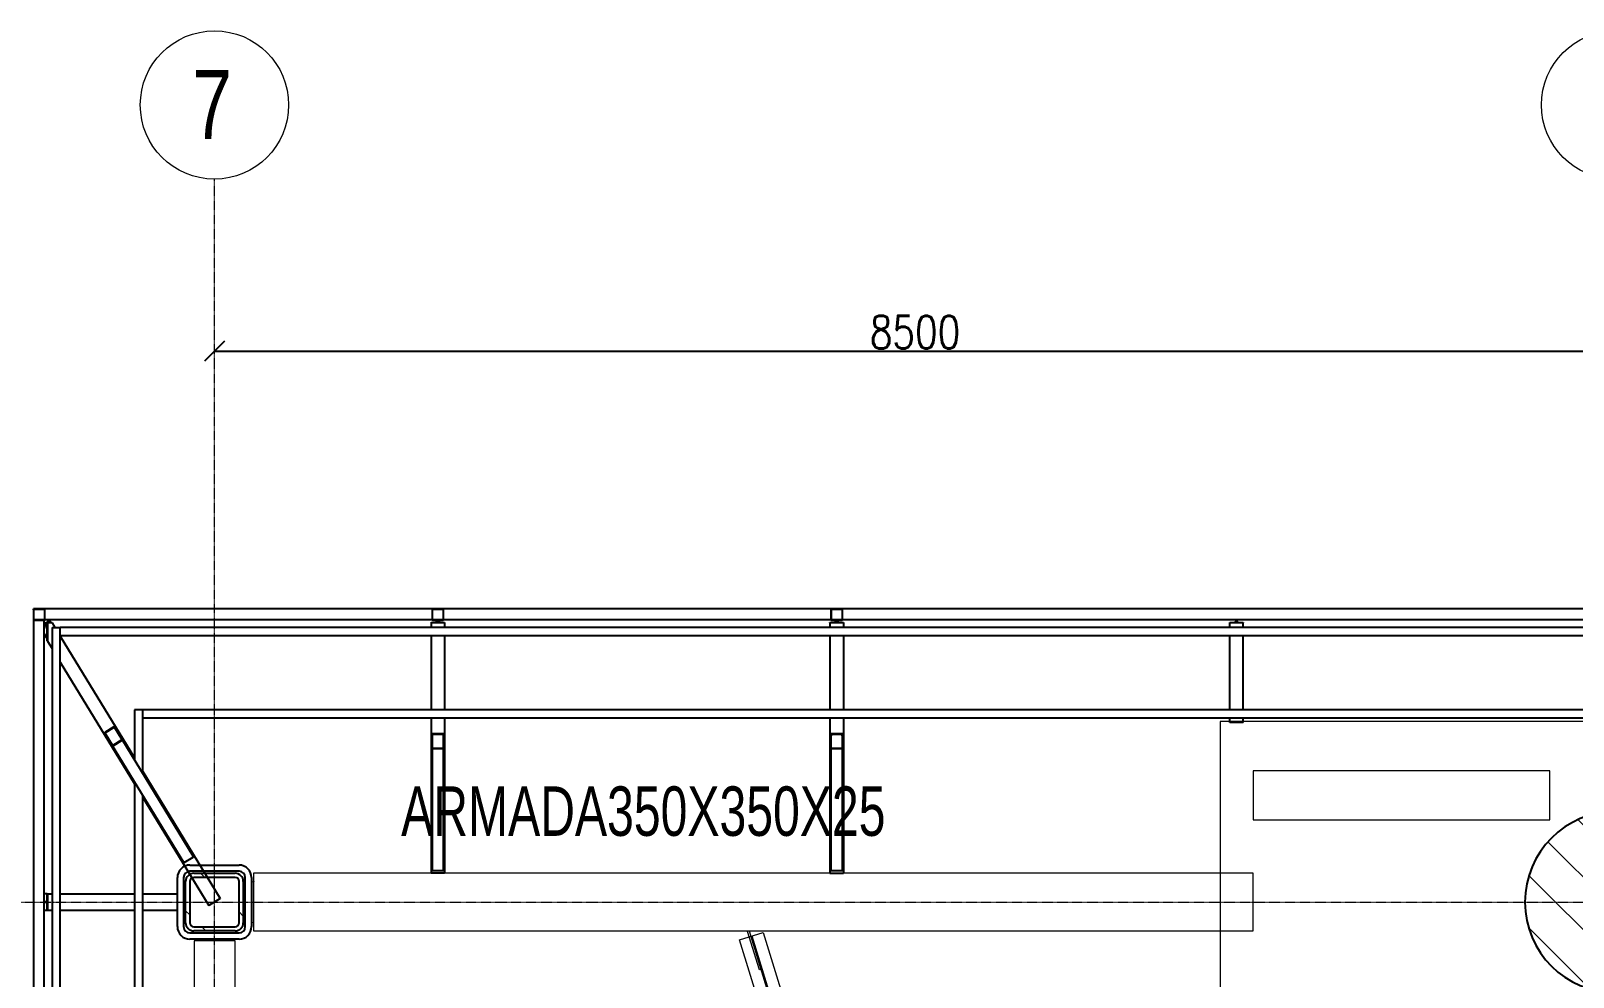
# Model space of a CAD drawing. Header units: millimetres. Extents: x -900 to 77706, y -21218 to 30789.
# Drawn here: x 3802 to 13159, y 25044 to 30789 of the extents above; entities that cross this region are included whole.
import ezdxf

# ---------------------------------------------------------------- set-up
doc = ezdxf.new("R2010")
doc.units = ezdxf.units.MM
doc.header["$LTSCALE"] = 0.9
doc.linetypes.add('Grid Line', pattern=[3.33375, 1.905, -0.47625, 0.47625, -0.47625])
for name, color, linetype, lineweight in [('0-3', 250, 'Continuous', 5), ('A_ALMA', 255, 'Continuous', 5), ('E_COLUMNAS', 1, 'Continuous', 18), ('E_COLUMNAS-1', 254, 'Continuous', 25), ('E_COLUMNAS-2', 1, 'Continuous', 9), ('E_COLUMNAS-3', 1, 'Continuous', 35), ('E_COLUMNAS-4', 1, 'Continuous', 25), ('E_EJES', 8, 'Continuous', 9), ('E_EJES-1', 8, 'Grid Line', 9), ('E_TEXTO', 3, 'Continuous', 9), ('E_VIGAS', 5, 'Continuous', 9), ('E_VIGAS-1', 5, 'Continuous', 25), ('E_VIGAS-2', 10, 'Continuous', 25), ('E_VIGAS-3', 5, 'Continuous', 25), ('P-PLATINA', 6, 'Continuous', 15), ('S-COLS-HDLN-1', 52, 'Continuous', 9), ('VIGAS_HCB', 253, 'Continuous', 15)]:
    doc.layers.add(name, color=color, linetype=linetype, lineweight=lineweight)
doc.layers.add('COTAS', color=8, linetype='Continuous')
doc.styles.add('Arial Narrow', font='', dxfattribs={"width": 0.85, "height": 0.3})
doc.styles.add('CNI_COTAS', font='romans.shx', dxfattribs={"width": 0.8})
doc.styles.add('Swis721 LtCn BT', font='swisscl.ttf', dxfattribs={"height": 0.42})
doc.styles.get('Arial Narrow').set_extended_font_data('Arial Narrow')
doc.dimstyles.new('1.5', dxfattribs={"dimscale": 0, "dimtxt": 200, "dimasz": 120, "dimexe": 4, "dimexo": 4, "dimgap": 15, "dimtad": 1, "dimdec": 0, "dimzin": 4, "dimdsep": 46, "dimtxsty": 'CNI_COTAS', "dimblk": 'OBLIQUE', "dimcen": -0.09, "dimclrd": 256, "dimclrt": 3, "dimadec": 0, "dimazin": 0, "dimtfac": 1, "dimtdec": 0, "dimtmove": 2, "dimatfit": 0, "dimldrblk": 'OBLIQUE', "dimfxl": 0.05, "dimtolj": 1, "dimtzin": 0, "dimarcsym": 0})
pattern_1 = [(45, (0, 0), (-0.3768879, 0.3768879), []), (45, (0, 0.571), (-0.3768879, 0.3768879), [])]

# ---------------------------------------------------------------- blocks, each defined once
blk = doc.blocks.new('EST_SFM_VIGA-METALICA-SECCION-C - EST_SFM_VIGA-METALICA-UPN160-1604346-PLANTA DE PISO 12 N_E_ _48_55m')
at = {"layer": 'E_VIGAS-1'}
for p, q in [((-35.1798, 0.0119), (-35.1798, 0.0179)), ((-35.1738, 0.0179), (-35.1798, 0.0179)), ((-32.7555, 0.0179), (-35.1158, 0.0179)), ((-30.3355, 0.0179), (-32.6975, 0.0179)), ((30.1095, 0.0179), (-30.2775, 0.0179)), ((-35.1779, -0.0471), (-35.1116, -0.0471)), ((-35.1102, -0.0471), (-32.7611, -0.0471)), ((-32.7596, -0.0471), (-32.6933, -0.0471)), ((-32.6919, -0.0471), (-30.3411, -0.0471)), ((-30.3396, -0.0471), (-30.2733, -0.0471)), ((-30.2719, -0.0471), (30.1039, -0.0471))]:
    blk.add_line(p, q, dxfattribs=at)
blk = doc.blocks.new('EST_SFM_VIGA-METALICA-SECCION-C - EST_SFM_VIGA-METALICA-UPN160-1602621-PLANTA DE PISO 12 N_E_ _48_55m')
at = {"layer": 'E_VIGAS-1'}
for p, q in [((-14.46, -0.0161), (-14.46, 0.0471)), ((-14.4568, 0.0471), (-14.46, 0.0471)), ((14.4664, 0.0471), (-14.4554, 0.0471)), ((-14.46, -0.0179), (14.471, -0.0179))]:
    blk.add_line(p, q, dxfattribs=at)
blk = doc.blocks.new('EST_SFM_VIGA-METALICA-SECCION-C - EST_SFM_VIGA-METALICA-UPN100-1529610-PLANTA DE PISO 12 N_E_ _48_55m')
at = {"layer": 'E_VIGAS-2'}
for p, q in [((-14.4417, -0.0179), (-14.4417, 0.0321)), ((-14.3918, 0.0321), (-14.4413, 0.0321)), ((14.393, 0.0321), (-14.3901, 0.0321)), ((-14.4417, -0.0179), (14.3931, -0.0179))]:
    blk.add_line(p, q, dxfattribs=at)
blk = doc.blocks.new('EST_SFM_VIGA-METALICA-SECCION-C - EST_SFM_VIGA-METALICA-UPN100-1529678-PLANTA DE PISO 12 N_E_ _48_55m')
at = {"layer": 'E_VIGAS-2'}
for p, q in [((-13.9426, -0.0321), (-13.9426, 0.0179)), ((-13.5556, 0.0179), (-13.9426, 0.0179)), ((13.3738, 0.0179), (-13.4222, 0.0179)), ((-13.9418, -0.0321), (-13.6381, -0.0321)), ((-13.5042, -0.0321), (13.4558, -0.0321))]:
    blk.add_line(p, q, dxfattribs=at)
blk = doc.blocks.new('EST_SFM_VIGA-METALICA-SECCION-C - EST_SFM_VIGA-METALICA-UPN100-1526554-PLANTA DE PISO 12 N_E_ _48_55m')
at = {"layer": 'E_VIGAS-2'}
for p, q in [((34.9419, 0.0179), (-34.9288, 0.0179)), ((-34.9288, -0.0321), (-34.9288, 0.0175)), ((-34.9288, -0.0321), (34.9419, -0.0321))]:
    blk.add_line(p, q, dxfattribs=at)
blk = doc.blocks.new('EST_SFM_VIGA-METALICA-SECCION-C - EST_SFM_VIGA-METALICA-UPN100-1526616-PLANTA DE PISO 12 N_E_ _48_55m')
at = {"layer": 'E_VIGAS-2'}
for p, q in [((-34.827, -0.0179), (-34.827, 0.0321)), ((34.0436, 0.0321), (-34.827, 0.0321)), ((-34.827, -0.0179), (34.0436, -0.0179))]:
    blk.add_line(p, q, dxfattribs=at)
blk = doc.blocks.new('EST_SCM_COLUMNA-METALICA-SECCION-CUADRADA - EST_SCM_COLUMNA-TUBULAR-CUADRADA_PTEØ_70x70 e_3mm-V27-PLANTA DE PISO 12 N_E_ _48_55m')
at = {"layer": 'E_COLUMNAS-1'}
for p, q in [((-0.035, 0.029), (-0.035, -0.029)), ((-0.032, -0.029), (-0.032, 0.029)), ((0.029, 0.035), (-0.029, 0.035)), ((-0.029, 0.032), (0.029, 0.032)), ((0.032, 0.029), (0.032, -0.029)), ((0.035, -0.029), (0.035, 0.029)), ((0.029, -0.032), (-0.029, -0.032)), ((-0.029, -0.035), (0.029, -0.035))]:
    blk.add_line(p, q, dxfattribs=at)
for centre, radius, start, end in [((-0.029, 0.029), 0.006, 90, 180), ((-0.029, 0.029), 0.003, 90, 180), ((0.029, 0.029), 0.006, 360, 90), ((0.029, 0.029), 0.003, 0, 90), ((-0.029, -0.029), 0.006, 180, 270), ((-0.029, -0.029), 0.003, 180, 270), ((0.029, -0.029), 0.006, 270, 360), ((0.029, -0.029), 0.003, 270, 360), ((0.029, -0.029), 0.006, 280, 350), ((0.029, -0.029), 0.003, 300, 330)]:
    blk.add_arc(centre, radius, start, end, dxfattribs=at)
blk = doc.blocks.new('EST_SCM_COLUMNA-METALICA-SECCION-CUADRADA - EST_SCM_COLUMNA-TUBULAR-CUADRADA_PTEØ_70x70 e_3mm-V32-PLANTA DE PISO 12 N_E_ _48_55m')
at = {"layer": 'E_COLUMNAS-2'}
h = blk.add_hatch(dxfattribs=at)
h.set_pattern_fill('FP_3', color=256, style=0, pattern_type=2)
h.set_pattern_definition([(135, (72.807, -167.908), (-0.15909903, -0.15909903), [])])
h.paths.add_polyline_path([(0.029, -0.035), (0.0332, -0.0332), (0.035, -0.029), (0.0311, -0.0311)])
h.paths.add_polyline_path([(-0.029, -0.035), (-0.0311, -0.0311), (-0.035, -0.029), (-0.0332, -0.0332)])
h.paths.add_polyline_path([(0.029, -0.035), (0.029, -0.032), (-0.029, -0.032), (-0.029, -0.035)])
h.paths.add_polyline_path([(-0.035, 0.029), (-0.0311, 0.0311), (-0.029, 0.035), (-0.0332, 0.0332)])
h.paths.add_polyline_path([(-0.035, -0.029), (-0.032, -0.029), (-0.032, 0.029), (-0.035, 0.029)])
h.paths.add_polyline_path([(0.035, 0.029), (0.0332, 0.0332), (0.029, 0.035), (0.0311, 0.0311)])
h.paths.add_polyline_path([(0.035, -0.029), (0.035, 0.029), (0.032, 0.029), (0.032, -0.029)])
h.paths.add_polyline_path([(-0.029, 0.032), (0.029, 0.032), (0.029, 0.035), (-0.029, 0.035)])
at = {"layer": 'E_COLUMNAS-1'}
for p, q in [((-0.035, 0.029), (-0.035, -0.029)), ((-0.032, -0.029), (-0.032, 0.029)), ((0.029, 0.035), (-0.029, 0.035)), ((-0.029, 0.032), (0.029, 0.032)), ((0.032, 0.029), (0.032, -0.029)), ((0.035, -0.029), (0.035, 0.029)), ((0.029, -0.032), (-0.029, -0.032)), ((-0.029, -0.035), (0.029, -0.035))]:
    blk.add_line(p, q, dxfattribs=at)
for centre, radius, start, end in [((-0.029, 0.029), 0.006, 90, 180), ((-0.029, 0.029), 0.003, 90, 180), ((0.029, 0.029), 0.006, 360, 90), ((0.029, 0.029), 0.003, 0, 90), ((-0.029, -0.029), 0.006, 180, 270), ((-0.029, -0.029), 0.006, 190, 270), ((-0.029, -0.029), 0.003, 180, 270), ((-0.029, -0.029), 0.003, 210, 270), ((0.029, -0.029), 0.006, 270, 360), ((0.029, -0.029), 0.003, 270, 360), ((0.029, -0.029), 0.006, 270, 350), ((0.029, -0.029), 0.003, 270, 330)]:
    blk.add_arc(centre, radius, start, end, dxfattribs=at)
blk = doc.blocks.new('EST_SCM_COLUMNA-METALICA-SECCION-CUADRADA - EST_SCM_COLUMNA-TUBULAR-CUADRADA_PTEØ_70x70 e_3mm-V33-PLANTA DE PISO 12 N_E_ _48_55m')
at = {"layer": 'E_COLUMNAS-1'}
for p, q in [((-0.035, 0.029), (-0.035, -0.029)), ((-0.032, -0.029), (-0.032, 0.029)), ((0.029, 0.035), (-0.029, 0.035)), ((-0.029, 0.032), (0.029, 0.032)), ((0.032, 0.029), (0.032, -0.029)), ((0.035, -0.029), (0.035, 0.029)), ((0.029, -0.032), (-0.029, -0.032)), ((-0.029, -0.035), (0.029, -0.035))]:
    blk.add_line(p, q, dxfattribs=at)
for centre, radius, start, end in [((-0.029, 0.029), 0.006, 90, 180), ((-0.029, 0.029), 0.003, 90, 180), ((0.029, 0.029), 0.006, 360, 90), ((0.029, 0.029), 0.003, 0, 90), ((-0.029, -0.029), 0.006, 180, 270), ((-0.029, -0.029), 0.006, 190, 270), ((-0.029, -0.029), 0.003, 180, 270), ((-0.029, -0.029), 0.003, 210, 270), ((0.029, -0.029), 0.006, 270, 360), ((0.029, -0.029), 0.003, 270, 360), ((0.029, -0.029), 0.006, 270, 350), ((0.029, -0.029), 0.003, 270, 330)]:
    blk.add_arc(centre, radius, start, end, dxfattribs=at)
blk = doc.blocks.new('DCTIB_CNI_EST_MOD-1A-FAC_0001_rvt-2-PLANTA DE PISO 12 N_E_ _48_55m')
at = {"layer": 'E_VIGAS'}
h = blk.add_hatch(dxfattribs=at)
h.set_pattern_fill('FP_2', color=256, style=0, pattern_type=2)
h.set_pattern_definition(pattern_1)
h.paths.add_polyline_path([(-72.7751, 167.0938), (-72.7751, 167.0957), (-72.8391, 167.0957), (-72.8391, 167.0938)])
h.paths.add_polyline_path([(-72.8421, 167.0976), (-72.8406, 167.0976), (-72.8421, 167.1803)])
h.paths.add_polyline_path([(-72.7751, 167.1823), (-72.7751, 167.1842), (-72.8391, 167.1842), (-72.8391, 167.1823)])
at = {"layer": 'E_VIGAS-1'}
h = blk.add_hatch(dxfattribs=at)
h.set_pattern_fill('FP_2', color=256, style=0, pattern_type=2)
h.set_pattern_definition(pattern_1)
h.paths.add_polyline_path([(-74.7777, 167.1114), (-74.723, 167.1447), (-74.7241, 167.1465), (-74.7787, 167.1132)])
h.paths.add_polyline_path([(-74.7824, 167.1133), (-74.7811, 167.1141), (-74.8275, 167.1875)])
h.paths.add_polyline_path([(-74.7239, 167.149), (-74.7226, 167.1498), (-74.7497, 167.1915)])
h.paths.add_polyline_path([(-74.826, 167.1908), (-74.7714, 167.2241), (-74.7725, 167.2258), (-74.8271, 167.1926)])
at = {"layer": 'E_COLUMNAS-1'}
for centre, radius, start, end in [((-75.1964, 167.8789), 0.006, 280, 350), ((-75.1964, 167.8789), 0.006, 280, 350), ((-75.1964, 167.8789), 0.003, 300, 330), ((-75.1964, 167.8789), 0.003, 300, 330), ((-72.8361, 167.8789), 0.006, 190, 270), ((-72.8361, 167.8789), 0.006, 190, 270), ((-72.8361, 167.8789), 0.003, 210, 270), ((-72.8361, 167.8789), 0.003, 210, 270), ((-72.7781, 167.8789), 0.006, 270, 350), ((-72.7781, 167.8789), 0.006, 270, 350), ((-72.7781, 167.8789), 0.003, 270, 330), ((-72.7781, 167.8789), 0.003, 270, 330), ((-70.4161, 167.8789), 0.006, 190, 270), ((-70.4161, 167.8789), 0.006, 190, 270), ((-70.4161, 167.8789), 0.003, 210, 270), ((-70.4161, 167.8789), 0.003, 210, 270), ((-70.3581, 167.8789), 0.006, 270, 350), ((-70.3581, 167.8789), 0.006, 270, 350), ((-70.3581, 167.8789), 0.003, 270, 330), ((-70.3581, 167.8789), 0.003, 270, 330)]:
    blk.add_arc(centre, radius, start, end, dxfattribs=at)
at = {"layer": 'E_VIGAS-1'}
for p, q in [((-75.1763, 167.8588), (-75.1763, 167.8527)), ((-75.1763, 167.8527), (-75.1763, 167.8588)), ((-75.1763, 167.8588), (-75.1475, 167.8588)), ((-75.1741, 167.8655), (-75.1753, 167.8637)), ((-75.172, 167.8699), (-75.1728, 167.8679)), ((-75.1707, 167.8747), (-75.1712, 167.8726)), ((-75.1545, 167.8588), (-75.1661, 167.8779)), ((-72.8481, 167.8579), (-72.8481, 167.8588)), ((-72.8481, 167.8588), (-72.8203, 167.8588)), ((-72.8096, 167.8759), (-72.8096, 167.8779)), ((-72.8096, 167.8639), (-72.8096, 167.8729)), ((-72.8096, 167.8587), (-72.8096, 167.8639)), ((-72.8046, 167.8779), (-72.8046, 167.8759)), ((-72.8046, 167.8729), (-72.8046, 167.8639)), ((-72.8046, 167.8639), (-72.8046, 167.8586)), ((-72.7939, 167.8588), (-72.7661, 167.8588)), ((-72.7661, 167.8588), (-72.7661, 167.8579)), ((-70.4281, 167.8579), (-70.4281, 167.8588)), ((-70.4281, 167.8588), (-70.4003, 167.8588)), ((-70.3896, 167.8759), (-70.3896, 167.8779)), ((-70.3896, 167.8639), (-70.3896, 167.8729)), ((-70.3896, 167.8587), (-70.3896, 167.8639)), ((-70.3846, 167.8779), (-70.3846, 167.8759)), ((-70.3846, 167.8729), (-70.3846, 167.8639)), ((-70.3846, 167.8639), (-70.3846, 167.8586)), ((-70.3739, 167.8588), (-70.3461, 167.8588)), ((-70.3461, 167.8588), (-70.3461, 167.8579)), ((-68.0031, 167.8588), (-67.9753, 167.8588)), ((-68.0031, 167.8579), (-68.0031, 167.8588)), ((-67.9646, 167.8639), (-67.9646, 167.8779)), ((-67.9646, 167.8587), (-67.9646, 167.8639)), ((-67.9596, 167.8779), (-67.9596, 167.8639)), ((-67.9596, 167.8639), (-67.9596, 167.8586)), ((-67.9489, 167.8588), (-67.9211, 167.8588)), ((-67.9211, 167.8588), (-67.9211, 167.8579)), ((-75.1954, 167.7914), (-75.1763, 167.7601)), ((-75.1813, 167.8404), (-75.1782, 167.8352)), ((-75.1784, 167.8259), (-75.1813, 167.8308)), ((-75.1763, 167.7485), (-75.1763, 167.802)), ((-75.1469, 167.8579), (-75.1754, 167.8579)), ((-75.1754, 167.8579), (-75.1754, 167.747)), ((-75.1469, 167.8579), (-75.1299, 167.8299)), ((-75.0975, 167.7767), (-74.6474, 167.038)), ((-72.7661, 167.8579), (-72.8481, 167.8579)), ((-72.8481, 167.8579), (-72.8481, 167.83)), ((-72.8481, 167.7783), (-72.8481, 167.33)), ((-72.7661, 167.8579), (-72.7661, 167.83)), ((-72.7661, 167.7783), (-72.7661, 167.33)), ((-70.3461, 167.8579), (-70.4281, 167.8579)), ((-70.4281, 167.8579), (-70.4281, 167.83)), ((-70.4281, 167.7783), (-70.4281, 167.33)), ((-70.3461, 167.8579), (-70.3461, 167.83)), ((-70.3461, 167.7783), (-70.3461, 167.33)), ((-67.9211, 167.8579), (-68.0031, 167.8579)), ((-68.0031, 167.83), (-68.0031, 167.8579)), ((-68.0031, 167.33), (-68.0031, 167.7783)), ((-67.9211, 167.83), (-67.9211, 167.8579)), ((-67.9211, 167.33), (-67.9211, 167.7783)), ((-75.1754, 167.747), (-75.1475, 167.7012)), ((-75.0975, 167.6191), (-74.6474, 166.8804)), ((-74.7725, 167.2258), (-74.8271, 167.1926)), ((-74.826, 167.1908), (-74.7714, 167.2241)), ((-74.7647, 167.216), (-74.769, 167.2232)), ((-74.769, 167.2232), (-74.7239, 167.149)), ((-74.7226, 167.1498), (-74.7678, 167.224)), ((-72.8481, 167.28), (-72.8481, 166.3374)), ((-72.7661, 167.28), (-72.7661, 166.3374)), ((-70.4281, 167.28), (-70.4281, 166.3368)), ((-70.3461, 167.28), (-70.3461, 166.3368)), ((-68.0031, 167.252), (-68.0031, 167.28)), ((-67.9211, 167.252), (-68.0031, 167.252)), ((-67.9211, 167.252), (-67.9211, 167.28)), ((-74.8275, 167.1875), (-74.7824, 167.1133)), ((-74.8263, 167.1883), (-74.8219, 167.1812)), ((-74.7811, 167.1141), (-74.8263, 167.1883)), ((-74.7824, 167.1133), (-74.3503, 166.404)), ((-74.7811, 167.1141), (-74.7793, 167.1111)), ((-74.7241, 167.1465), (-74.7787, 167.1132)), ((-74.7777, 167.1114), (-74.723, 167.1447)), ((-74.722, 167.146), (-74.7239, 167.149)), ((-74.2905, 166.4405), (-74.7226, 167.1498)), ((-72.8421, 167.1803), (-72.8421, 167.0976)), ((-72.8406, 167.1803), (-72.8406, 167.1724)), ((-72.8406, 167.0976), (-72.8406, 167.1803)), ((-72.7751, 167.1842), (-72.8391, 167.1842)), ((-72.8391, 167.1823), (-72.7751, 167.1823)), ((-72.7736, 167.1724), (-72.7736, 167.1803)), ((-72.7736, 167.1803), (-72.7736, 167.0976)), ((-72.7721, 167.0976), (-72.7721, 167.1803)), ((-70.4221, 167.1803), (-70.4221, 167.0976)), ((-70.4206, 167.1803), (-70.4206, 167.1724)), ((-70.4206, 167.0976), (-70.4206, 167.1803)), ((-70.3551, 167.1842), (-70.4191, 167.1842)), ((-70.4191, 167.1823), (-70.3551, 167.1823)), ((-70.3536, 167.1724), (-70.3536, 167.1803)), ((-70.3536, 167.1803), (-70.3536, 167.0976)), ((-70.3521, 167.0976), (-70.3521, 167.1803)), ((-72.8421, 167.0976), (-72.8421, 166.3571)), ((-72.8406, 167.0976), (-72.8406, 167.0943)), ((-72.7751, 167.0957), (-72.8391, 167.0957)), ((-72.8391, 167.0938), (-72.7751, 167.0938)), ((-72.7736, 167.0943), (-72.7736, 167.0976)), ((-72.7721, 166.3571), (-72.7721, 167.0976)), ((-70.4221, 167.0976), (-70.4221, 166.3571)), ((-70.4206, 167.0976), (-70.4206, 167.0943)), ((-70.3551, 167.0957), (-70.4191, 167.0957)), ((-70.4191, 167.0938), (-70.3551, 167.0938)), ((-70.3536, 167.0943), (-70.3536, 167.0976)), ((-70.3521, 166.3571), (-70.3521, 167.0976)), ((-74.5974, 166.9559), (-74.1271, 166.1838)), ((-74.5974, 166.7983), (-74.1971, 166.1411)), ((-74.3456, 166.4021), (-74.2909, 166.4354)), ((-72.7661, 166.3374), (-72.8481, 166.3374)), ((-72.8391, 166.3533), (-72.7751, 166.3533)), ((-70.3461, 166.3368), (-70.4281, 166.3368)), ((-70.4191, 166.3533), (-70.3551, 166.3533)), ((-75.1766, 166.2124), (-75.1954, 166.2124)), ((-75.1766, 166.175), (-75.1766, 166.2124)), ((-75.1766, 166.2124), (-75.1754, 166.2124)), ((-75.1754, 166.1124), (-75.1754, 166.2124)), ((-75.1754, 166.2124), (-75.1475, 166.2124)), ((-75.1754, 166.2124), (-75.1754, 166.1124)), ((-75.0975, 166.2124), (-74.6474, 166.2124)), ((-74.5974, 166.2124), (-74.3876, 166.2124)), ((-74.3876, 166.2124), (-74.3876, 166.1124)), ((-74.1271, 166.1838), (-74.1971, 166.1411)), ((-75.1954, 166.1124), (-75.1766, 166.1124)), ((-75.1953, 166.1652), (-75.1815, 166.1652)), ((-75.1815, 166.1596), (-75.1953, 166.1596)), ((-75.1799, 166.1652), (-75.1764, 166.1652)), ((-75.1765, 166.1596), (-75.1799, 166.1596)), ((-75.1765, 166.1652), (-75.1798, 166.1652)), ((-75.1798, 166.1596), (-75.1765, 166.1596)), ((-75.1797, 166.1652), (-75.1763, 166.1652)), ((-75.1764, 166.1596), (-75.1797, 166.1596)), ((-75.1766, 166.1124), (-75.1766, 166.1498)), ((-75.1754, 166.1124), (-75.1766, 166.1124)), ((-75.1754, 166.1124), (-75.1475, 166.1124)), ((-75.0975, 166.1124), (-74.6474, 166.1124)), ((-74.5974, 166.1124), (-74.3876, 166.1124))]:
    blk.add_line(p, q, dxfattribs=at)
at = {"layer": 'E_VIGAS-1', "flags": 128}
for points in [[(-75.1953, 167.8634), (-75.1913, 167.8567), (-75.1858, 167.8478), (-75.1813, 167.8404)], [(-75.1704, 167.8779), (-75.1709, 167.8739), (-75.1724, 167.869), (-75.1748, 167.8645), (-75.178, 167.8605), (-75.182, 167.8573), (-75.1864, 167.8549), (-75.1896, 167.8538)], [(-75.1475, 167.8588), (-75.1471, 167.8582), (-75.1469, 167.8579)], [(-75.1813, 167.8308), (-75.1858, 167.8382), (-75.1913, 167.8471), (-75.1953, 167.8538)], [(-75.1754, 167.747), (-75.1756, 167.7474), (-75.1763, 167.7485)], [(-74.7678, 167.224), (-74.7683, 167.2247), (-74.769, 167.2253), (-74.7697, 167.2258), (-74.7704, 167.2261), (-74.7712, 167.2262), (-74.7719, 167.2261), (-74.7725, 167.2258)], [(-74.7714, 167.2241), (-74.7712, 167.2242), (-74.7709, 167.2243), (-74.7705, 167.2243), (-74.7702, 167.2242), (-74.7699, 167.224), (-74.7696, 167.2238), (-74.7693, 167.2235), (-74.769, 167.2232)], [(-74.8271, 167.1926), (-74.8276, 167.1921), (-74.828, 167.1916), (-74.8282, 167.1908), (-74.8283, 167.19), (-74.8282, 167.1892), (-74.828, 167.1883), (-74.8275, 167.1875)], [(-74.8263, 167.1883), (-74.8265, 167.1887), (-74.8266, 167.1891), (-74.8266, 167.1896), (-74.8266, 167.19), (-74.8265, 167.1903), (-74.8263, 167.1906), (-74.826, 167.1908)], [(-74.7824, 167.1133), (-74.7818, 167.1126), (-74.7812, 167.112), (-74.7805, 167.1115), (-74.7797, 167.1112), (-74.779, 167.1111), (-74.7783, 167.1112), (-74.7777, 167.1114)], [(-74.7787, 167.1132), (-74.779, 167.113), (-74.7794, 167.113), (-74.7798, 167.1131), (-74.7801, 167.1132), (-74.7805, 167.1135), (-74.7808, 167.1138), (-74.7811, 167.1141)], [(-74.7239, 167.149), (-74.7236, 167.1486), (-74.7235, 167.1482), (-74.7235, 167.1477), (-74.7235, 167.1473), (-74.7236, 167.147), (-74.7238, 167.1467), (-74.7241, 167.1465)], [(-74.723, 167.1447), (-74.7225, 167.1452), (-74.7221, 167.1457), (-74.7219, 167.1465), (-74.7218, 167.1473), (-74.7219, 167.1481), (-74.7222, 167.149), (-74.7226, 167.1498)], [(-72.8391, 167.1842), (-72.8398, 167.1841), (-72.8404, 167.1838), (-72.841, 167.1834), (-72.8414, 167.1828), (-72.8418, 167.182), (-72.842, 167.1812), (-72.8421, 167.1803)], [(-72.8406, 167.1803), (-72.8406, 167.1808), (-72.8404, 167.1812), (-72.8403, 167.1815), (-72.84, 167.1819), (-72.8397, 167.1821), (-72.8394, 167.1822), (-72.8391, 167.1823)], [(-72.7721, 167.1803), (-72.7722, 167.1812), (-72.7724, 167.182), (-72.7728, 167.1828), (-72.7732, 167.1834), (-72.7738, 167.1838), (-72.7744, 167.1841), (-72.7751, 167.1842)], [(-72.7751, 167.1823), (-72.7748, 167.1822), (-72.7744, 167.1821), (-72.7742, 167.1819), (-72.7739, 167.1815), (-72.7737, 167.1812), (-72.7736, 167.1808), (-72.7736, 167.1803)], [(-70.4191, 167.1842), (-70.4198, 167.1841), (-70.4204, 167.1838), (-70.421, 167.1834), (-70.4214, 167.1828), (-70.4218, 167.182), (-70.422, 167.1812), (-70.4221, 167.1803)], [(-70.4206, 167.1803), (-70.4206, 167.1808), (-70.4204, 167.1812), (-70.4203, 167.1815), (-70.42, 167.1819), (-70.4197, 167.1821), (-70.4194, 167.1822), (-70.4191, 167.1823)], [(-70.3521, 167.1803), (-70.3522, 167.1812), (-70.3524, 167.182), (-70.3528, 167.1828), (-70.3532, 167.1834), (-70.3538, 167.1838), (-70.3544, 167.1841), (-70.3551, 167.1842)], [(-70.3551, 167.1823), (-70.3548, 167.1822), (-70.3544, 167.1821), (-70.3542, 167.1819), (-70.3539, 167.1815), (-70.3537, 167.1812), (-70.3536, 167.1808), (-70.3536, 167.1803)], [(-72.8421, 167.0976), (-72.842, 167.0968), (-72.8418, 167.096), (-72.8414, 167.0952), (-72.841, 167.0946), (-72.8404, 167.0942), (-72.8398, 167.0939), (-72.8391, 167.0938)], [(-72.8391, 167.0957), (-72.8394, 167.0958), (-72.8397, 167.0959), (-72.84, 167.0961), (-72.8403, 167.0964), (-72.8404, 167.0968), (-72.8406, 167.0972), (-72.8406, 167.0976)], [(-72.7751, 167.0938), (-72.7744, 167.0939), (-72.7738, 167.0942), (-72.7732, 167.0946), (-72.7728, 167.0952), (-72.7724, 167.096), (-72.7722, 167.0968), (-72.7721, 167.0976)], [(-72.7736, 167.0976), (-72.7736, 167.0972), (-72.7737, 167.0968), (-72.7739, 167.0964), (-72.7742, 167.0961), (-72.7744, 167.0959), (-72.7748, 167.0958), (-72.7751, 167.0957)], [(-70.4221, 167.0976), (-70.422, 167.0968), (-70.4218, 167.096), (-70.4214, 167.0952), (-70.421, 167.0946), (-70.4204, 167.0942), (-70.4198, 167.0939), (-70.4191, 167.0938)], [(-70.4191, 167.0957), (-70.4194, 167.0958), (-70.4197, 167.0959), (-70.42, 167.0961), (-70.4203, 167.0964), (-70.4204, 167.0968), (-70.4206, 167.0972), (-70.4206, 167.0976)], [(-70.3551, 167.0938), (-70.3544, 167.0939), (-70.3538, 167.0942), (-70.3532, 167.0946), (-70.3528, 167.0952), (-70.3524, 167.096), (-70.3522, 167.0968), (-70.3521, 167.0976)], [(-70.3536, 167.0976), (-70.3536, 167.0972), (-70.3537, 167.0968), (-70.3539, 167.0964), (-70.3542, 167.0961), (-70.3544, 167.0959), (-70.3548, 167.0958), (-70.3551, 167.0957)], [(-74.3456, 166.4021), (-74.3462, 166.4019), (-74.3469, 166.4018), (-74.3476, 166.4019), (-74.3484, 166.4022), (-74.3491, 166.4027), (-74.3497, 166.4033), (-74.3503, 166.404)], [(-74.2905, 166.4405), (-74.2901, 166.4396), (-74.2898, 166.4388), (-74.2897, 166.438), (-74.2898, 166.4372), (-74.29, 166.4364), (-74.2904, 166.4359), (-74.2909, 166.4354)], [(-72.8421, 166.3571), (-72.842, 166.3563), (-72.8418, 166.3554), (-72.8414, 166.3547), (-72.841, 166.3541), (-72.8404, 166.3536), (-72.8398, 166.3533), (-72.8391, 166.3533)], [(-72.7751, 166.3533), (-72.7744, 166.3533), (-72.7738, 166.3536), (-72.7732, 166.3541), (-72.7728, 166.3547), (-72.7724, 166.3554), (-72.7722, 166.3563), (-72.7721, 166.3571)], [(-70.4221, 166.3571), (-70.422, 166.3563), (-70.4218, 166.3554), (-70.4214, 166.3547), (-70.421, 166.3541), (-70.4204, 166.3536), (-70.4198, 166.3533), (-70.4191, 166.3533)], [(-70.3551, 166.3533), (-70.3544, 166.3533), (-70.3538, 166.3536), (-70.3532, 166.3541), (-70.3528, 166.3547), (-70.3524, 166.3554), (-70.3522, 166.3563), (-70.3521, 166.3571)]]:
    blk.add_lwpolyline(points, dxfattribs=at)
at = {"layer": 'E_VIGAS-1'}
for points in [[(-75.1754, 167.8579), (-75.1754, 167.8579), (-75.1756, 167.8581), (-75.176, 167.8585), (-75.1763, 167.8588)], [(-75.1813, 167.8308), (-75.18, 167.8287), (-75.1791, 167.8263), (-75.1784, 167.8237)], [(-75.1769, 167.8154), (-75.1767, 167.8133), (-75.1764, 167.8088), (-75.1763, 167.8043), (-75.1763, 167.802)]]:
    blk.add_open_spline(points, degree=3, dxfattribs=at)
for points, knots in [([(-72.8203, 167.8588), (-72.8194, 167.8588), (-72.8177, 167.8589), (-72.8153, 167.8591), (-72.8132, 167.8596), (-72.8113, 167.8604), (-72.8099, 167.8617), (-72.8096, 167.8631), (-72.8096, 167.8639)], [0, 0, 0, 0, 0.142857, 0.285714, 0.428571, 0.571429, 0.785714, 1, 1, 1, 1]), ([(-72.8096, 167.8639), (-72.8096, 167.8629), (-72.81, 167.8615), (-72.8116, 167.8603), (-72.8131, 167.8596), (-72.8146, 167.8593), (-72.8157, 167.8591), (-72.8174, 167.8589), (-72.819, 167.8588), (-72.8203, 167.8588)], [0, 0, 0, 0, 0.285714, 0.428571, 0.571429, 0.678571, 0.732143, 0.785714, 1, 1, 1, 1]), ([(-72.7939, 167.8588), (-72.7948, 167.8588), (-72.7965, 167.8589), (-72.7989, 167.8591), (-72.801, 167.8596), (-72.8029, 167.8604), (-72.8043, 167.8617), (-72.8046, 167.8631), (-72.8046, 167.8639)], [0, 0, 0, 0, 0.142857, 0.285714, 0.428571, 0.571429, 0.785714, 1, 1, 1, 1]), ([(-72.8046, 167.8639), (-72.8046, 167.8629), (-72.8042, 167.8615), (-72.8026, 167.8603), (-72.8011, 167.8596), (-72.7996, 167.8593), (-72.7985, 167.8591), (-72.7968, 167.8589), (-72.7952, 167.8588), (-72.7939, 167.8588)], [0, 0, 0, 0, 0.285714, 0.428571, 0.571429, 0.678571, 0.732143, 0.785714, 1, 1, 1, 1]), ([(-70.4003, 167.8588), (-70.3994, 167.8588), (-70.3977, 167.8589), (-70.3953, 167.8591), (-70.3932, 167.8596), (-70.3913, 167.8604), (-70.3899, 167.8617), (-70.3896, 167.8631), (-70.3896, 167.8639)], [0, 0, 0, 0, 0.142857, 0.285714, 0.428571, 0.571429, 0.785714, 1, 1, 1, 1]), ([(-70.3896, 167.8639), (-70.3896, 167.8629), (-70.39, 167.8615), (-70.3916, 167.8603), (-70.3931, 167.8596), (-70.3946, 167.8593), (-70.3957, 167.8591), (-70.3974, 167.8589), (-70.399, 167.8588), (-70.4003, 167.8588)], [0, 0, 0, 0, 0.285714, 0.428571, 0.571429, 0.678571, 0.732143, 0.785714, 1, 1, 1, 1]), ([(-70.3739, 167.8588), (-70.3748, 167.8588), (-70.3765, 167.8589), (-70.3789, 167.8591), (-70.381, 167.8596), (-70.3829, 167.8604), (-70.3843, 167.8617), (-70.3846, 167.8631), (-70.3846, 167.8639)], [0, 0, 0, 0, 0.142857, 0.285714, 0.428571, 0.571429, 0.785714, 1, 1, 1, 1]), ([(-70.3846, 167.8639), (-70.3846, 167.8629), (-70.3842, 167.8615), (-70.3826, 167.8603), (-70.3811, 167.8596), (-70.3796, 167.8593), (-70.3785, 167.8591), (-70.3768, 167.8589), (-70.3752, 167.8588), (-70.3739, 167.8588)], [0, 0, 0, 0, 0.285714, 0.428571, 0.571429, 0.678571, 0.732143, 0.785714, 1, 1, 1, 1]), ([(-67.9646, 167.8639), (-67.9646, 167.8629), (-67.965, 167.8615), (-67.9666, 167.8603), (-67.9681, 167.8596), (-67.9696, 167.8593), (-67.9707, 167.8591), (-67.9724, 167.8589), (-67.974, 167.8588), (-67.9753, 167.8588)], [0, 0, 0, 0, 0.285714, 0.428571, 0.571429, 0.678571, 0.732143, 0.785714, 1, 1, 1, 1]), ([(-67.9753, 167.8588), (-67.9744, 167.8588), (-67.9727, 167.8589), (-67.9703, 167.8591), (-67.9682, 167.8596), (-67.9663, 167.8604), (-67.9649, 167.8617), (-67.9646, 167.8631), (-67.9646, 167.8639)], [0, 0, 0, 0, 0.142857, 0.285714, 0.428571, 0.571429, 0.785714, 1, 1, 1, 1]), ([(-67.9596, 167.8639), (-67.9596, 167.8629), (-67.9592, 167.8615), (-67.9576, 167.8603), (-67.9561, 167.8596), (-67.9546, 167.8593), (-67.9535, 167.8591), (-67.9518, 167.8589), (-67.9502, 167.8588), (-67.9489, 167.8588)], [0, 0, 0, 0, 0.285714, 0.428571, 0.571429, 0.678571, 0.732143, 0.785714, 1, 1, 1, 1]), ([(-67.9489, 167.8588), (-67.9497, 167.8588), (-67.9515, 167.8589), (-67.9539, 167.8591), (-67.956, 167.8596), (-67.9579, 167.8604), (-67.9593, 167.8617), (-67.9596, 167.8631), (-67.9596, 167.8639)], [0, 0, 0, 0, 0.142857, 0.285714, 0.428571, 0.571429, 0.785714, 1, 1, 1, 1]), ([(-75.1813, 167.8404), (-75.1811, 167.84), (-75.1806, 167.8392), (-75.18, 167.8385), (-75.1796, 167.8382), (-75.1794, 167.8381), (-75.179, 167.8379), (-75.1786, 167.8378), (-75.1783, 167.8379), (-75.178, 167.8382), (-75.1777, 167.8387), (-75.1775, 167.8391), (-75.1774, 167.8395), (-75.1773, 167.8397), (-75.1772, 167.8399), (-75.1772, 167.84), (-75.1771, 167.8402), (-75.177, 167.8406), (-75.1769, 167.8413), (-75.1768, 167.8419), (-75.1768, 167.8424), (-75.1768, 167.8426), (-75.1767, 167.8428), (-75.1767, 167.843), (-75.1767, 167.8433), (-75.1766, 167.8437), (-75.1766, 167.8444), (-75.1765, 167.8452), (-75.1765, 167.846), (-75.1764, 167.8469), (-75.1764, 167.848), (-75.1763, 167.8499), (-75.1763, 167.8516), (-75.1763, 167.8527)], [0, 0, 0, 0, 0.071429, 0.142857, 0.160714, 0.178571, 0.214286, 0.25, 0.285714, 0.321429, 0.357143, 0.392857, 0.410714, 0.419643, 0.428571, 0.4375, 0.446429, 0.464286, 0.5, 0.535714, 0.553571, 0.5625, 0.571429, 0.580357, 0.589286, 0.607143, 0.642857, 0.678571, 0.714286, 0.75, 0.785714, 0.857143, 1, 1, 1, 1]), ([(-75.1783, 167.8379), (-75.1784, 167.8379), (-75.1786, 167.8378), (-75.1791, 167.8379), (-75.1794, 167.8381), (-75.1797, 167.8383), (-75.18, 167.8386), (-75.1806, 167.8392), (-75.1811, 167.84), (-75.1813, 167.8404)], [0.7142857, 0.7142857, 0.7142857, 0.7142857, 0.75, 0.7857143, 0.8214286, 0.8392857, 0.8571429, 0.9285714, 1, 1, 1, 1]), ([(-75.1763, 167.802), (-75.1763, 167.8035), (-75.1763, 167.8065), (-75.1765, 167.8111), (-75.1769, 167.8155), (-75.1777, 167.8211), (-75.179, 167.8264), (-75.1807, 167.8297), (-75.1813, 167.8308)], [0, 0, 0, 0, 0.142857, 0.285714, 0.428571, 0.571429, 0.857143, 1, 1, 1, 1]), ([(-75.1763, 167.8527), (-75.1763, 167.8516), (-75.1763, 167.8499), (-75.1764, 167.848), (-75.1764, 167.8469), (-75.1765, 167.846), (-75.1765, 167.8452), (-75.1766, 167.8444), (-75.1766, 167.8437), (-75.1767, 167.8433), (-75.1767, 167.843), (-75.1767, 167.8429), (-75.1767, 167.8428)], [0, 0, 0, 0, 0.1428571, 0.2142857, 0.25, 0.2857143, 0.3214286, 0.3571429, 0.3928571, 0.4107143, 0.4196429, 0.4285714, 0.4285714, 0.4285714, 0.4285714]), ([(-75.1815, 166.1652), (-75.181, 166.1652), (-75.1801, 166.1653), (-75.179, 166.1659), (-75.1781, 166.167), (-75.1774, 166.1684), (-75.1771, 166.1697), (-75.1769, 166.1708), (-75.1767, 166.1724), (-75.1766, 166.1738), (-75.1766, 166.175)], [0, 0, 0, 0, 0.142857, 0.285714, 0.428571, 0.571429, 0.678571, 0.732143, 0.785714, 1, 1, 1, 1]), ([(-75.1766, 166.1498), (-75.1766, 166.1506), (-75.1767, 166.1522), (-75.1769, 166.1544), (-75.1774, 166.1563), (-75.1782, 166.1581), (-75.1795, 166.1593), (-75.1808, 166.1596), (-75.1815, 166.1596)], [0, 0, 0, 0, 0.142857, 0.285714, 0.428571, 0.571429, 0.785714, 1, 1, 1, 1])]:
    blk.add_open_spline(points, degree=3, knots=knots, dxfattribs=at)
at = {"layer": 'E_COLUMNAS-1'}
for name, p in [('EST_SCM_COLUMNA-METALICA-SECCION-CUADRADA - EST_SCM_COLUMNA-TUBULAR-CUADRADA_PTEØ_70x70 e_3mm-V27-PLANTA DE PISO 12 N_E_ _48_55m', (-75.2254, 167.9079)), ('EST_SCM_COLUMNA-METALICA-SECCION-CUADRADA - EST_SCM_COLUMNA-TUBULAR-CUADRADA_PTEØ_70x70 e_3mm-V32-PLANTA DE PISO 12 N_E_ _48_55m', (-72.8071, 167.9079)), ('EST_SCM_COLUMNA-METALICA-SECCION-CUADRADA - EST_SCM_COLUMNA-TUBULAR-CUADRADA_PTEØ_70x70 e_3mm-V33-PLANTA DE PISO 12 N_E_ _48_55m', (-70.3871, 167.9079))]:
    blk.add_blockref(name, p, dxfattribs=at)
at = {"layer": 'E_VIGAS-1'}
for name, p in [('EST_SFM_VIGA-METALICA-SECCION-C - EST_SFM_VIGA-METALICA-UPN160-1604346-PLANTA DE PISO 12 N_E_ _48_55m', (-40.0806, 167.925)), ('EST_SFM_VIGA-METALICA-SECCION-C - EST_SFM_VIGA-METALICA-UPN100-1526554-PLANTA DE PISO 12 N_E_ _48_55m', (-40.1687, 167.8121)), ('EST_SFM_VIGA-METALICA-SECCION-C - EST_SFM_VIGA-METALICA-UPN100-1526616-PLANTA DE PISO 12 N_E_ _48_55m', (-39.7704, 167.2979))]:
    blk.add_blockref(name, p, dxfattribs=at)
for name, p, rotation in [('EST_SFM_VIGA-METALICA-SECCION-C - EST_SFM_VIGA-METALICA-UPN160-1602621-PLANTA DE PISO 12 N_E_ _48_55m', (-75.2425, 153.4179), 270), ('EST_SFM_VIGA-METALICA-SECCION-C - EST_SFM_VIGA-METALICA-UPN100-1529610-PLANTA DE PISO 12 N_E_ _48_55m', (-75.1296, 153.3882), 269.9999999999999), ('EST_SFM_VIGA-METALICA-SECCION-C - EST_SFM_VIGA-METALICA-UPN100-1529678-PLANTA DE PISO 12 N_E_ _48_55m', (-74.6153, 153.3882), 270.0000000000001)]:
    blk.add_blockref(name, p, dxfattribs=dict(at, rotation=rotation))
blk = doc.blocks.new('EST_SCM_COLUMNA-SECCION-CIRCULAR - EST_SCM_COLUMNA-CONCRETO-CIRCULAR_Ø_110cm-1246213-PLANTA DE PISO 12 N_E_ _48_55m')
at = {"layer": 'E_COLUMNAS'}
h = blk.add_hatch(dxfattribs=at)
h.set_pattern_fill('FP_15', color=256, style=0, pattern_type=2)
h.set_pattern_definition([(135, (65.662, -166.162), (-0.15909903, -0.15909903), [])])
h.paths.add_polyline_path([(-0.0411, -0.5485), (0.0411, -0.5485), (0.1224, -0.5362), (0.2009, -0.512), (0.275, -0.4763), (0.3429, -0.43), (0.4032, -0.3741), (0.4544, -0.3098), (0.4955, -0.2386), (0.5256, -0.1621), (0.5439, -0.082), (0.55, 0), (0.5439, 0.082), (0.5256, 0.1621), (0.4955, 0.2386), (0.4544, 0.3098), (0.4032, 0.3741), (0.3429, 0.43), (0.275, 0.4763), (0.2009, 0.512), (0.1224, 0.5362), (0.0411, 0.5485), (-0.0411, 0.5485), (-0.1224, 0.5362), (-0.2009, 0.512), (-0.275, 0.4763), (-0.3429, 0.43), (-0.4032, 0.3741), (-0.4544, 0.3098), (-0.4955, 0.2386), (-0.5256, 0.1621), (-0.5439, 0.082), (-0.55, 0), (-0.5439, -0.082), (-0.5256, -0.1621), (-0.4955, -0.2386), (-0.4544, -0.3098), (-0.4032, -0.3741), (-0.3429, -0.43), (-0.275, -0.4763), (-0.1983, -0.5128), (-0.1224, -0.5362)])
at = {"layer": 'E_COLUMNAS-4'}
for start, end in [(0, 180), (180, 0)]:
    blk.add_arc((0, 0), 0.55, start, end, dxfattribs=at)
blk = doc.blocks.new('EST_SCM_COLUMNA-METALICA-SECCION-CUADRADA - EST_SCM_COLUMNA-TUBULAR-CUADRADA_ARMADA_350X350X25-V50-PLANTA DE PISO 12 N_E_ _48_55m')
at = {"layer": 'S-COLS-HDLN-1'}
h = blk.add_hatch(dxfattribs=at)
h.set_pattern_fill('FP_23', color=256, style=0, pattern_type=2)
h.set_pattern_definition([(135, (74.162, -166.162), (-0.15909903, -0.15909903), [])])
h.paths.add_polyline_path([(0.125, -0.175), (0.1441, -0.1712), (0.1604, -0.1604), (0.1712, -0.1441), (0.175, -0.125), (0.175, 0.125), (0.1712, 0.1441), (0.1604, 0.1604), (0.1441, 0.1712), (0.125, 0.175), (-0.125, 0.175), (-0.1441, 0.1712), (-0.1604, 0.1604), (-0.1712, 0.1441), (-0.175, 0.125), (-0.175, -0.125), (-0.1712, -0.1441), (-0.1575, -0.1623), (-0.1441, -0.1712), (-0.125, -0.175), (-0.0141, -0.175)])
h.paths.add_polyline_path([(0.125, -0.15), (-0.125, -0.15), (-0.1375, -0.1467), (-0.1467, -0.1375), (-0.15, -0.125), (-0.15, 0.125), (-0.1467, 0.1375), (-0.1375, 0.1467), (-0.125, 0.15), (0.1292, 0.1489), (0.1375, 0.1467), (0.1467, 0.1375), (0.15, 0.125), (0.15, -0.125), (0.1467, -0.1375), (0.1375, -0.1467), (0.1292, -0.1489)])
at = {"layer": 'E_COLUMNAS-4'}
for p, q in [((-0.175, -0.125), (-0.175, 0.125)), ((-0.15, 0.125), (-0.15, -0.125)), ((-0.125, 0.175), (0.125, 0.175)), ((0.125, 0.15), (-0.125, 0.15)), ((0.15, -0.125), (0.15, 0.125)), ((0.175, 0.125), (0.175, -0.125)), ((-0.125, -0.15), (0.125, -0.15)), ((0.125, -0.175), (-0.125, -0.175))]:
    blk.add_line(p, q, dxfattribs=at)
for centre, radius, start, end in [((-0.125, 0.125), 0.05, 90, 180), ((-0.125, 0.125), 0.025, 90, 180), ((0.125, 0.125), 0.05, 0, 90), ((0.125, 0.125), 0.025, 360, 90), ((-0.125, -0.125), 0.05, 180, 270), ((-0.125, -0.125), 0.025, 180, 270), ((0.125, -0.125), 0.05, 270, 0), ((0.125, -0.125), 0.025, 270, 360)]:
    blk.add_arc(centre, radius, start, end, dxfattribs=at)
blk = doc.blocks.new('Grid - CNI_NOMBRE EJES-372759-PLANTA DE PISO 12 N_E_ _48_55m')
at = {"layer": 'E_EJES'}
blk.add_circle((0, 0), 0.003, dxfattribs=at)
blk = doc.blocks.new('_Oblique')
at = {"color": 0, "linetype": 'ByBlock', "lineweight": -2}
blk.add_line((-0.5, -0.5), (0.5, 0.5), dxfattribs=at)
blk = doc.blocks.new('*D431')
at = {"layer": 'COTAS', "lineweight": -2, "transparency": 16777216}
blk.add_line((4916, 28844.4), (13416, 28844.4), dxfattribs=at)
at = {"layer": 'Defpoints', "color": 0, "transparency": 16777216}
for p in [(4916, 28844.4), (13416, 28844.4), (13416, 28844.4)]:
    blk.add_point(p, dxfattribs=at)
at = {"layer": 'COTAS', "lineweight": -2, "transparency": 16777216, "xscale": 120, "yscale": 120, "zscale": 120, "rotation": 180}
blk.add_blockref('_Oblique', (4916, 28844.4), dxfattribs=at)
at = {"layer": 'COTAS', "lineweight": -2, "transparency": 16777216, "xscale": 120, "yscale": 120, "zscale": 120}
blk.add_blockref('_Oblique', (13416, 28844.4), dxfattribs=at)
at = {"layer": 'COTAS', "color": 3, "transparency": 16777216, "insert": (9166, 28959.4), "char_height": 200, "attachment_point": 5, "style": 'CNI_COTAS'}
blk.add_mtext('\\A1;8500', dxfattribs=at)

msp = doc.modelspace()

# ---------------------------------------------------------------- linework, layer by layer
at = {"layer": 'A_ALMA'}
for p, q in [((8169.7, 25292.1), (10576.1, 17461.8)), ((8176.5, 25294.2), (10583.5, 17461.8))]:
    msp.add_line(p, q, dxfattribs=at)
at = {"layer": 'E_COLUMNAS-4'}
for p, q in [((4691, 25351), (4691, 25649)), ((4729, 25649), (4729, 25351)), ((4767, 25725), (5065, 25725)), ((5065, 25687), (4767, 25687)), ((5103, 25351), (5103, 25649)), ((5141, 25649), (5141, 25351)), ((4767, 25313), (5065, 25313)), ((5065, 25275), (4767, 25275))]:
    msp.add_line(p, q, dxfattribs=at)
for centre, radius, start, end in [((4767, 25649), 76, 90, 180), ((4767, 25649), 38, 90, 180), ((5065, 25649), 76, 0, 90), ((5065, 25649), 38, 0, 90), ((4767, 25351), 76, 180, 270), ((4767, 25351), 38, 180, 270), ((5065, 25351), 76, 270, 0), ((5065, 25351), 38, 270, 0)]:
    msp.add_arc(centre, radius, start, end, dxfattribs=at)
at = {"layer": 'E_EJES-1'}
for p, q in [((4916, -4561.2), (4916, 29888.7)), ((0, 25500), (76806, 25500))]:
    msp.add_line(p, q, dxfattribs=at)
at = {"layer": 'E_VIGAS', "color": 30, "true_color": 0xf26722}
for points in [[(11017, 26595.9), (11017, -1095.9), (66817.2, -1095.8), (66817.1, 26595.9)], [(13016.9, 26000), (13016.9, 26295.9), (11217, 26295.9), (11217, 26000)], [(4791.9, 235), (5041.9, 235), (5041.9, 25265), (4791.9, 25265)]]:
    msp.add_lwpolyline(points, close=True, dxfattribs=at)
at = {"layer": 'E_VIGAS-3', "flags": 128}
for points in [[(5153.3, 25624.3), (5152.3, 25623.8), (5151.4, 25623.2), (5150.8, 25622.5), (5150.4, 25621.8), (5150.2, 25621)], [(5150.2, 25379), (5150.4, 25378.2), (5150.8, 25377.5), (5151.4, 25376.8), (5152.3, 25376.2), (5153.3, 25375.7)]]:
    msp.add_lwpolyline(points, dxfattribs=at)
at = {"layer": 'P-PLATINA'}
msp.add_lwpolyline([(8150.3, 25321.7), (8159.8, 25324.7), (8231.5, 25091.4), (8222, 25088.5)], close=True, dxfattribs=at)
at = {"layer": 'VIGAS_HCB'}
msp.add_lwpolyline([(5152, 25325), (11217, 25325.4), (11217, 25675.4), (5152, 25675)], close=True, dxfattribs=at)
msp.add_lwpolyline([(8244.8, 25315.2), (10658.3, 17461.8), (10508.3, 17461.8), (8101.4, 25271.1), (8244.8, 25315.2)], dxfattribs=at)

# ---------------------------------------------------------------- block references
at = {"layer": '0-3', "xscale": 999.9999999999933, "yscale": 999.9999999999933, "zscale": 999.9999999999933}
msp.add_blockref('DCTIB_CNI_EST_MOD-1A-FAC_0001_rvt-2-PLANTA DE PISO 12 N_E_ _48_55m', (79078.1, -140662.4), dxfattribs=at)
at = {"layer": 'E_COLUMNAS-3', "xscale": 999.9999999999933, "yscale": 999.9999999999933, "zscale": 999.9999999999933}
for name, p in [('EST_SCM_COLUMNA-SECCION-CIRCULAR - EST_SCM_COLUMNA-CONCRETO-CIRCULAR_Ø_110cm-1246213-PLANTA DE PISO 12 N_E_ _48_55m', (13416, 25500)), ('EST_SCM_COLUMNA-METALICA-SECCION-CUADRADA - EST_SCM_COLUMNA-TUBULAR-CUADRADA_ARMADA_350X350X25-V50-PLANTA DE PISO 12 N_E_ _48_55m', (4916, 25500))]:
    msp.add_blockref(name, p, dxfattribs=at)
at = {"layer": 'E_EJES', "xscale": 149999.9999999989, "yscale": 149999.9999999989, "zscale": 149999.9999999989}
for p in [(4916, 30338.7), (13416, 30338.7)]:
    msp.add_blockref('Grid - CNI_NOMBRE EJES-372759-PLANTA DE PISO 12 N_E_ _48_55m', p, dxfattribs=at)

# ---------------------------------------------------------------- texts
at = {"layer": 'E_EJES', "insert": (4781.5, 30551.3), "char_height": 420, "width": 312.658, "attachment_point": 1, "style": 'Swis721 LtCn BT'}
msp.add_mtext('7', dxfattribs=at)
at = {"layer": 'E_TEXTO', "insert": (6048.4, 26202.2), "char_height": 300, "width": 3669.524, "attachment_point": 1, "style": 'Arial Narrow'}
msp.add_mtext('ARMADA350X350X25', dxfattribs=at)

# ---------------------------------------------------------------- dimensions: what is measured, and where the dimension line sits
at = {"layer": 'COTAS'}
dim = msp.add_linear_dim(base=(13416, 28844.4), p1=(4916, 28844.4), p2=(13416, 28844.4), dimstyle='1.5', override={"dimscale": 1}, dxfattribs=at)
dim.commit()
dim.dimension.update_dxf_attribs({"geometry": '*D431', "text_midpoint": (9166, 28959.4)})

doc.saveas('drawing.dxf')
